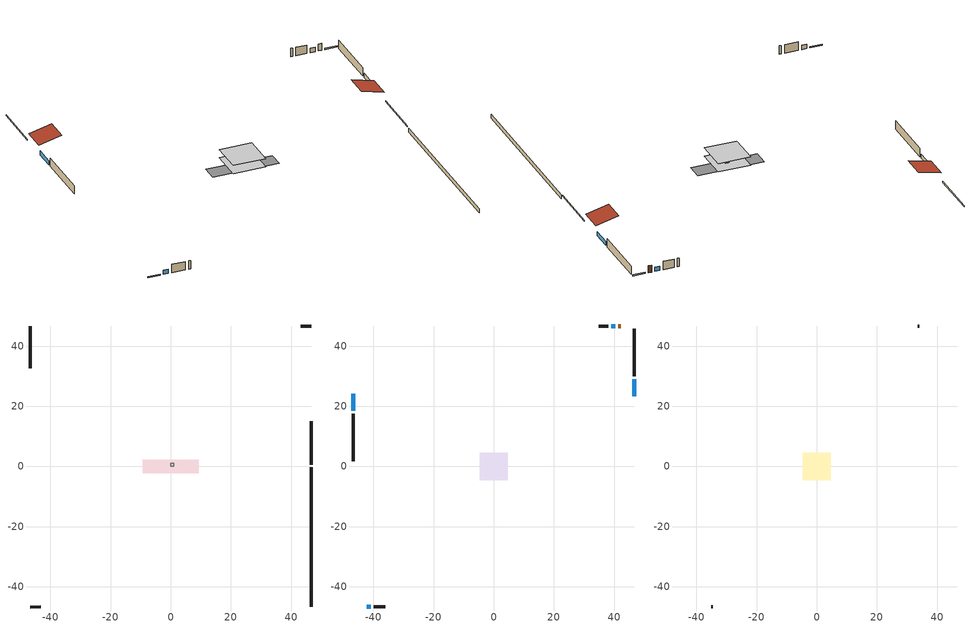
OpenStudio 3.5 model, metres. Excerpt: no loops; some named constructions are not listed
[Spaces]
furnace airloop ret air space
 floor adiabatic (AdiabaticConst): 0,0 0,1 1,1 1,0 z0
 wall adiabatic (AdiabaticConst): 0,0 1,0 1,1 0,1 0,0 z0:1
 ceiling adiabatic (AdiabaticConst): 1,0 1,1 0,1 0,0 z1
crawlspace - unvented 1
 floor foundation (Slab1 construction): -9.31,-2.27 -9.31,2.27 9.31,2.27 9.31,-2.27 z-0.91
 wall outside (RimJoist4 construction): -46.64,-46.64 -43.12,-46.64 z0.3:0.61
 wall outside (RimJoist3 construction): -46.64,46.64 -46.64,32.55 z0.3:0.61
 wall outside (RimJoist2 construction): 46.64,46.64 43.12,46.64 z0.3:0.61
 wall outside (RimJoist1 construction): 46.64,0.61 46.64,14.95 z0.3:0.61
 wall foundation (FoundationWall1 construction): 46.64,-46.64 46.64,-0.32 z-0.91:0.3
living space 1
 floor to crawlspace - unvented 1 (Floor1 construction): -4.6,-4.6 -4.6,4.6 4.6,4.6 4.6,-4.6 z0.3
 wall outside (AdiabaticWallConstruction 1): 42.19,46.64 41.28,46.64 z0.3:2.34
 wall outside (AdiabaticWallConstruction): -42.19,-46.64 -40.82,-46.64 / -46.64,24.09 -46.64,18.51 / 40.35,46.64 38.98,46.64 / 46.64,23.4 46.64,28.98 z0.3:1.52
 wall outside (Wall4 construction): -39.89,-46.64 -36.01,-46.64 z0.3:2.74
 wall outside (Wall3 construction): -46.64,17.58 -46.64,1.78 z0.3:2.74
 wall outside (Wall2 construction): 38.05,46.64 34.92,46.64 z0.3:2.74
 wall outside (Wall1 construction): 46.64,29.91 46.64,45.72 z0.3:2.74
 window (WindowConstruction 3): -42.19,-46.64 -40.82,-46.64 z0.3:1.52
 window (WindowConstruction 2): -46.64,24.09 -46.64,18.51 z0.3:1.52
 window (WindowConstruction 1): 40.35,46.64 38.98,46.64 z0.3:1.52
 window (WindowConstruction): 46.64,23.4 46.64,28.98 z0.3:1.52
 door (Door): 42.19,46.64 41.28,46.64 z0.3:2.34
attic - vented 1
 floor to living space 1 (Floor2 construction Reversed): -4.6,-4.6 -4.6,4.6 4.6,4.6 4.6,-4.6 z2.74
 wall outside (Wall8 construction): -35.08,-46.64 -34.54,-46.64 z0.3:2.74
 wall outside (Wall7 construction): 34,46.64 33.46,46.64 z0.3:2.74
 roof outside (Roof3 construction): 46.64,22.48,2.74 40.24,22.48,4.34 40.24,15.87,4.34 46.64,15.87,2.74
 roof outside (Roof1 construction): -46.64,25.02,2.74 -40.24,25.02,4.34 -40.24,31.62,4.34 -46.64,31.62,2.74
[Construction]
Floor2 construction: ceiling stud and cavity, gypsum board
Floor1 construction Reversed: floor covering, osb sheathing 0.75 in., floor stud and cavity
[Material] Roughness=Rough; Thermal Absorptance=0.9
Name | Thickness {m} | Conductivity {W/m-K} | Density {kg/m3} | Specific Heat {J/kg-K} | Solar Absorptance | Visible Absorptance
ceiling stud and cavity | 0.1397 | 0.117589 | 65.682 | 1177.47 | 0.7 | 0.7
floor covering | 0.0127 | 0.0433444 | 54.468 | 1339.84 | 0.6 | 0.6
osb sheathing 0.75 in. | 0.01905 | 0.115458 | 512.64 | 1214.23 | 0.7 | 0.7
floor stud and cavity | 0.1397 | 0.27731 | 92.3553 | 1139.71 | 0.7 | 0.7
gypsum board | 0.0127 | 0.160291 | 801 | 837.4 | 0.6 | 0.6
[Schedule:Day]
interior lighting schedule allday7: 1, 0, 0.0745455, 4, 0, 0.0621212, 5, 0, 0.0683333, 6, 0, 0.111818, 7, 0, 0.186364, 8, 0, 0.236061, 10, 0, 0.254697, 11, 0, 0.242273, 12, 0, 0.229848, 13, 0, 0.223636, 14, 0, 0.217424, 15, 0, 0.229848, 16, 0, 0.254697, 17, 0, 0.310606, 18, 0, 0.403788, 19, 0, 0.534242, 20, 0, 0.652273, 21, 0, 0.683333, 22, 0, 0.490758, 23, 0, 0.248485, 24, 0, 0.111818
interior lighting schedule allday6: 1, 0, 0.0727273, 4, 0, 0.0606061, 5, 0, 0.0666667, 6, 0, 0.109091, 7, 0, 0.181818, 8, 0, 0.230303, 10, 0, 0.248485, 11, 0, 0.236364, 12, 0, 0.224242, 13, 0, 0.218182, 14, 0, 0.212121, 15, 0, 0.224242, 16, 0, 0.248485, 17, 0, 0.30303, 18, 0, 0.393939, 19, 0, 0.521212, 20, 0, 0.636364, 21, 0, 0.666667, 22, 0, 0.478788, 23, 0, 0.242424, 24, 0, 0.109091
interior lighting schedule allday5: 1, 0, 0.0763636, 4, 0, 0.0636364, 5, 0, 0.07, 6, 0, 0.114545, 7, 0, 0.190909, 8, 0, 0.241818, 10, 0, 0.260909, 11, 0, 0.248182, 12, 0, 0.235455, 13, 0, 0.229091, 14, 0, 0.222727, 15, 0, 0.235455, 16, 0, 0.260909, 17, 0, 0.318182, 18, 0, 0.413636, 19, 0, 0.547273, 20, 0, 0.668182, 21, 0, 0.7, 22, 0, 0.502727, 23, 0, 0.254545, 24, 0, 0.114545
interior lighting schedule allday4: 1, 0, 0.0845455, 4, 0, 0.0704545, 5, 0, 0.0775, 6, 0, 0.126818, 7, 0, 0.211364, 8, 0, 0.267727, 10, 0, 0.288864, 11, 0, 0.274773, 12, 0, 0.260682, 13, 0, 0.253636, 14, 0, 0.246591, 15, 0, 0.260682, 16, 0, 0.288864, 17, 0, 0.352273, 18, 0, 0.457955, 19, 0, 0.605909, 20, 0, 0.739773, 21, 0, 0.775, 22, 0, 0.556591, 23, 0, 0.281818, 24, 0, 0.126818
interior lighting schedule allday3: 1, 0, 0.0927273, 4, 0, 0.0772727, 5, 0, 0.085, 6, 0, 0.139091, 7, 0, 0.231818, 8, 0, 0.293636, 10, 0, 0.316818, 11, 0, 0.301364, 12, 0, 0.285909, 13, 0, 0.278182, 14, 0, 0.270455, 15, 0, 0.285909, 16, 0, 0.316818, 17, 0, 0.386364, 18, 0, 0.502273, 19, 0, 0.664545, 20, 0, 0.811364, 21, 0, 0.85, 22, 0, 0.610455, 23, 0, 0.309091, 24, 0, 0.139091
interior lighting schedule allday2: 1, 0, 0.100909, 4, 0, 0.0840909, 5, 0, 0.0925, 6, 0, 0.151364, 7, 0, 0.252273, 8, 0, 0.319545, 10, 0, 0.344773, 11, 0, 0.327955, 12, 0, 0.311136, 13, 0, 0.302727, 14, 0, 0.294318, 15, 0, 0.311136, 16, 0, 0.344773, 17, 0, 0.420455, 18, 0, 0.546591, 19, 0, 0.723182, 20, 0, 0.882955, 21, 0, 0.925, 22, 0, 0.664318, 23, 0, 0.336364, 24, 0, 0.151364
interior lighting schedule allday1: 1, 0, 0.108182, 4, 0, 0.0901515, 5, 0, 0.0991667, 6, 0, 0.162273, 7, 0, 0.270455, 8, 0, 0.342576, 10, 0, 0.369621, 11, 0, 0.351591, 12, 0, 0.333561, 13, 0, 0.324545, 14, 0, 0.31553, 15, 0, 0.333561, 16, 0, 0.369621, 17, 0, 0.450758, 18, 0, 0.585985, 19, 0, 0.775303, 20, 0, 0.946591, 21, 0, 0.991667, 22, 0, 0.712197, 23, 0, 0.360606, 24, 0, 0.162273
occupants schedule allday1: 7, 0, 1, 8, 0, 0.868852, 9, 0, 0.409836, 16, 0, 0.245902, 17, 0, 0.295082, 18, 0, 0.540984, 21, 0, 0.885246, 24, 0, 1
